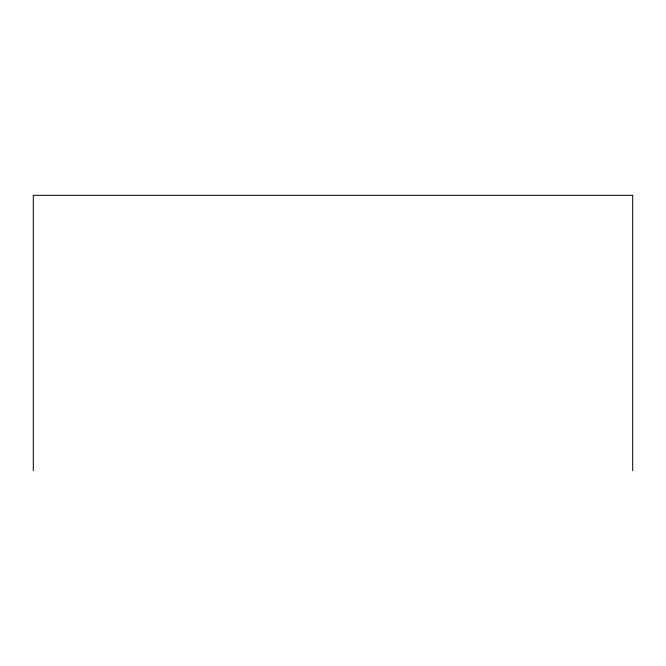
<?xml version="1.0" encoding="UTF-8"?>
<svg xmlns="http://www.w3.org/2000/svg" width="666" height="666" viewBox="0 0 666 666"><rect width="100%" height="100%" fill="white"/><g stroke="black" fill="none" stroke-linecap="round" stroke-linejoin="round"><path stroke-width="1" d="M632.7 470.687L632.7 195.313L33.3 195.313L33.3 470.687"/></g></svg>
